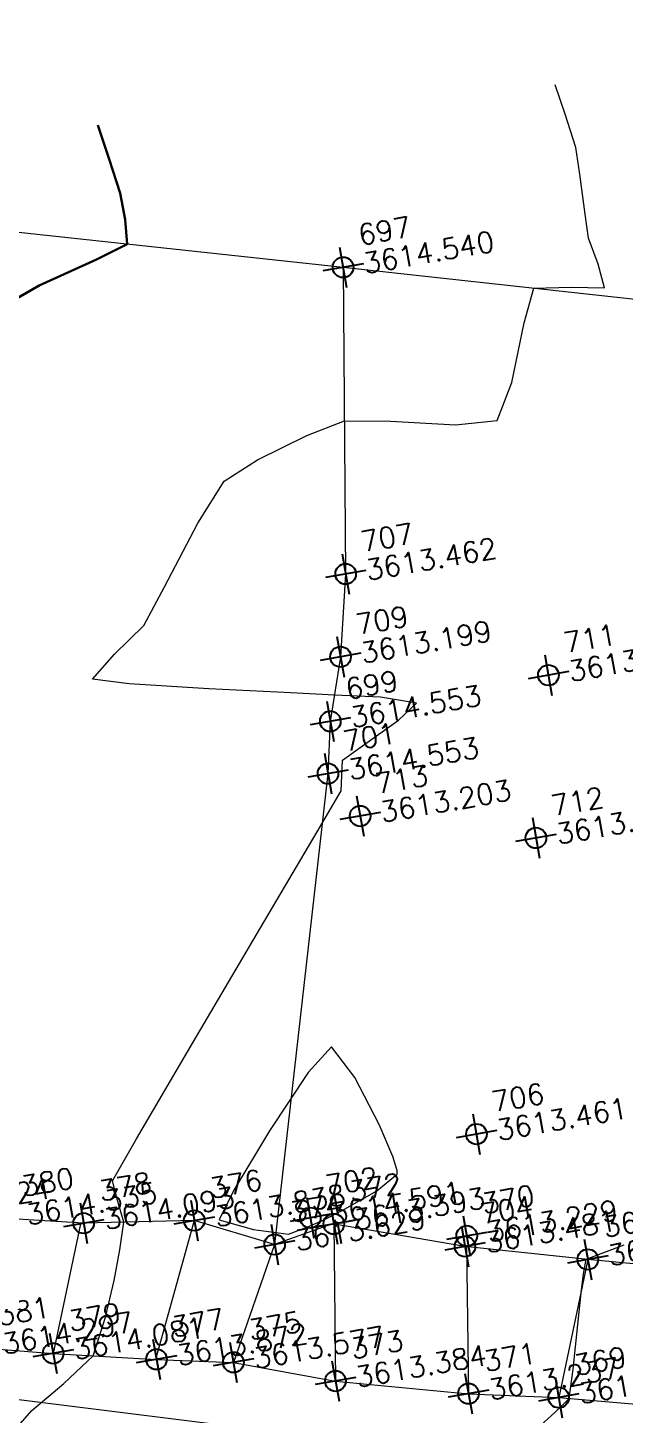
# Model space of a CAD drawing. Header units: millimetres. Extents: x 736950 to 740938, y 8500595 to 8502163.
# Drawn here: x 737886.36 to 737889.26, y 8501301.29 to 8501308.02 of the extents above; entities that cross this region are included whole.
import ezdxf

# ---------------------------------------------------------------- set-up
doc = ezdxf.new("R2010")
doc.units = ezdxf.units.MM
for name, color, linetype, lineweight in [('CONT-MJR', 80, 'Continuous', 30), ('CONT-MNR', 96, 'Continuous', 15), ('pista', 251, 'Continuous', 5)]:
    doc.layers.add(name, color=color, linetype=linetype, lineweight=lineweight)
doc.styles.add('5mm', font='arial.ttf', dxfattribs={"height": 3})

msp = doc.modelspace()

# ---------------------------------------------------------------- hatches: boundary and pattern name
at = {"layer": 'pista'}
h = msp.add_hatch(dxfattribs=at)
h.set_pattern_fill('HONEY', color=256, scale=3, angle=9.94991650582834, style=0)
h.set_pattern_definition([(9.94991650582834, (1479841.21072825, -18.49207214638591), (0.4979252195647159, 0.4170677100899267), [0.375, -0.75]), (129.9499165058283, (1479841.21072825, -18.49207214638591), (-0.6101538418184378, 0.222682034283025), [0.3749999999999999, -0.7499999999999998]), (69.94991650582834, (1479841.21072825, -18.49207214638591), (-0.112228622253722, 0.6397497443729518), [-0.75, 0.375])])
h.paths.add_polyline_path([(737744.7999806425, 8501250.923935566), (737743.4751223363, 8501250.754223157), (737756.465848178, 8501242.026572531), (737763.5739612179, 8501242.006896213), (737770.002546867, 8501243.455222024), (737769.8468594846, 8501244.342704736), (737763.4750639071, 8501242.907173423), (737756.7405500773, 8501242.925815564)])
h.paths.add_polyline_path([(737794.2809870465, 8501256.017245878), (737809.7820272583, 8501263.709828075), (737823.391616501, 8501273.483615467), (737837.0791595323, 8501280.557800073), (737851.5530432165, 8501285.77819753), (737870.8510758049, 8501293.050216693, -0.9976846880626209), (737871.0089264096, 8501292.63424804), (737865.2748787645, 8501289.581801567, 0.7845063948290762), (737866.1540430214, 8501286.121818589), (737883.2588851704, 8501291.348365877), (737897.4188924351, 8501296.516943583), (737903.2981396064, 8501301.44146652, -0.5512150924587264), (737904.1219025984, 8501301.177325813), (737906.855912117, 8501297.98174819, 0.5618964424650519), (737910.2738656431, 8501298.536066804), (737914.22079628, 8501308.558674501), (737925.6412323939, 8501300.72656757, 0.340189525830376), (737928.7023693406, 8501300.894137181), (737936.9171069289, 8501306.117412793, -0.358727273887905), (737938.1716059428, 8501305.962964654), (737943.1732157968, 8501301.051021611, 0.3417074120720416), (737946.0555081918, 8501300.709858142), (737955.8779356404, 8501307.072689936), (737971.8320576148, 8501314.464803053), (737988.5677626224, 8501323.411181662), (738023.1375471824, 8501336.282937778), (738044.4246208373, 8501357.728329657), (738061.4456776979, 8501362.208386911), (738078.9085143938, 8501363.070318012), (738112.0997810266, 8501372.051506756), (738118.6561313582, 8501373.365123207), (738128.3493353954, 8501376.976906104), (738155.2251721952, 8501366.826195797), (738176.6167526407, 8501363.543890122), (738193.8053773039, 8501353.328603027), (738204.7313956148, 8501340.877429372), (738207.705198212, 8501335.751671141), (738214.35685511, 8501331.742925933), (738229.9282901662, 8501313.374534177), (738233.5603594936, 8501308.186787868), (738234.53883727, 8501308.358438132), (738230.6417003467, 8501313.924784988), (738214.9478837823, 8501332.43754055), (738208.3676942562, 8501336.403214611), (738205.4657963786, 8501341.405035153), (738194.387784551, 8501354.029418997), (738176.9261677533, 8501364.406946706), (738155.4549153853, 8501367.70147717), (738128.3514754312, 8501377.93815071), (738118.4090486554, 8501374.233504975), (738111.8936108743, 8501372.928085677), (738078.7671659255, 8501363.964436961), (738061.3074614278, 8501363.102660457), (738043.958527311, 8501358.536303693), (738022.6381405202, 8501337.057350922), (737988.196920163, 8501324.233464561), (737971.4304040315, 8501315.270615296), (737955.4419368334, 8501307.862588815), (737945.5806043665, 8501301.47455489, -0.3391433520832071), (737943.8038299843, 8501301.693147572), (737938.8116631231, 8501306.59581691, 0.3560082385246841), (737936.4342009705, 8501306.876887502), (737928.158540546, 8501301.61487459, -0.3502196171718997), (737926.1502499409, 8501301.468794718), (737914.5128481541, 8501309.44969617, 0.4302069892023044), (737913.4330382891, 8501309.014522241), (737909.4507249827, 8501298.90206584, -0.5704007069138802), (737907.5397775185, 8501298.566836312), (737904.9064502402, 8501301.644734057, 0.4931454261128044), (737902.7202336333, 8501302.131411942), (737896.9620044216, 8501297.308254998), (737882.9728831241, 8501292.20205278), (737866.0373022418, 8501287.027224885, -0.7384715771871906), (737865.6977918843, 8501288.787355538), (737871.5108758068, 8501291.881875956, 0.9119586051647783), (737870.5337161538, 8501293.892406015), (737851.2416702455, 8501286.62264278), (737836.7183275839, 8501281.384406622), (737822.9200107896, 8501274.252970394), (737809.3164408724, 8501264.483505804), (737793.8201376351, 8501256.79327439), (737778.9884914039, 8501246.402265295), (737769.846859484, 8501244.34270474), (737770.0025468671, 8501243.455222024), (737779.3594973255, 8501245.563292695)])
h.paths.add_polyline_path([(738260.5182952256, 8501271.251537092), (738234.538837269, 8501308.358438132), (738233.56035949, 8501308.186787868), (738259.6897886079, 8501270.86568047), (738269.3749442189, 8501234.589470252), (738274.5057655985, 8501215.583008338), (738279.7983711922, 8501189.602392923), (738280.7089290785, 8501189.641305126), (738275.382018582, 8501215.790318219), (738270.2441657205, 8501234.822827347)])

# ---------------------------------------------------------------- linework, layer by layer
at = {"linetype": 'Continuous', "extrusion": (0.9849591664230046, 0.172787269436437, 0)}
for points, elevation in [([(8245942.582062785, 0), (8245942.382062787, 0)], 2195707.044162654), ([(8245941.113062786, 0), (8245940.913062786, 0)], 2195706.799162654), ([(8245940.721062786, 0), (8245940.521062789, 0)], 2195706.705162656), ([(8245940.459062788, 0), (8245940.259062788, 0)], 2195707.683162654), ([(8245940.421062787, 0), (8245940.221062784, 0)], 2195706.602162655), ([(8245940.173062786, 0), (8245939.973062786, 0)], 2195706.547162655), ([(8245939.943062786, 0), (8245939.743062786, 0)], 2195706.665162654), ([(8245939.691062788, 0), (8245939.491062788, 0)], 2195707.487162654), ([(8245938.324062787, 0), (8245938.124062787, 0)], 2195706.954162655), ([(8245938.147062787, 0), (8245937.947062787, 0)], 2195705.533162655), ([(8245938.063062787, 0), (8245937.863062788, 0)], 2195706.090162654), ([(8245938.227062786, 0), (8245938.027062787, 0)], 2195705.002162655), ([(8245938.014062786, 0), (8245937.814062788, 0)], 2195706.197162654), ([(8245937.965062786, 0), (8245937.765062788, 0)], 2195705.897162654), ([(8245937.796062786, 0), (8245937.596062788, 0)], 2195706.805162654), ([(8245937.845062787, 0), (8245937.645062787, 0)], 2195706.822162654), ([(8245937.631062787, 0), (8245937.431062789, 0)], 2195707.381162654), ([(8245937.630062788, 0), (8245937.430062789, 0)], 2195704.747162654), ([(8245937.515062784, 0), (8245937.315062788, 0)], 2195705.236162655), ([(8245937.436062787, 0), (8245937.236062787, 0)], 2195705.601162655), ([(8245937.261062785, 0), (8245937.061062788, 0)], 2195706.073162655), ([(8245937.089062787, 0), (8245936.889062786, 0)], 2195706.698162653), ([(8245936.995062788, 0), (8245936.795062788, 0)], 2195707.126162654)]:
    msp.add_lwpolyline(points, dxfattribs=dict(at, elevation=elevation))
at = {"linetype": 'Continuous', "extrusion": (-0.172787269436437, 0.9849591664230046, 0)}
for points, elevation in [([(-2195707.144162654, 0), (-2195706.944162655, 0)], 8245942.482062788), ([(-2195706.899162656, 0), (-2195706.699162655, 0)], 8245941.013062787), ([(-2195706.805162654, 0), (-2195706.605162655, 0)], 8245940.621062787), ([(-2195707.783162655, 0), (-2195707.583162655, 0)], 8245940.359062787), ([(-2195706.702162656, 0), (-2195706.502162655, 0)], 8245940.321062787), ([(-2195706.647162654, 0), (-2195706.447162654, 0)], 8245940.073062788), ([(-2195706.765162655, 0), (-2195706.565162655, 0)], 8245939.843062786), ([(-2195707.587162655, 0), (-2195707.387162655, 0)], 8245939.591062789), ([(-2195707.054162655, 0), (-2195706.854162655, 0)], 8245938.224062787), ([(-2195706.190162655, 0), (-2195705.990162655, 0)], 8245937.963062787), ([(-2195705.102162655, 0), (-2195704.902162655, 0)], 8245938.127062787), ([(-2195705.633162655, 0), (-2195705.433162655, 0)], 8245938.047062785), ([(-2195706.297162655, 0), (-2195706.097162655, 0)], 8245937.914062787), ([(-2195705.997162655, 0), (-2195705.797162654, 0)], 8245937.865062789), ([(-2195706.905162655, 0), (-2195706.705162655, 0)], 8245937.696062787), ([(-2195706.922162655, 0), (-2195706.722162655, 0)], 8245937.745062788), ([(-2195707.481162654, 0), (-2195707.281162654, 0)], 8245937.531062787), ([(-2195704.847162655, 0), (-2195704.647162654, 0)], 8245937.530062784), ([(-2195705.336162654, 0), (-2195705.136162654, 0)], 8245937.415062786), ([(-2195705.701162655, 0), (-2195705.501162655, 0)], 8245937.336062788), ([(-2195706.173162654, 0), (-2195705.973162655, 0)], 8245937.161062787), ([(-2195706.798162655, 0), (-2195706.598162655, 0)], 8245936.989062788), ([(-2195707.226162654, 0), (-2195707.026162654, 0)], 8245936.895062787)]:
    msp.add_lwpolyline(points, dxfattribs=dict(at, elevation=elevation))
at = {"linetype": 'Continuous'}
for centre in [(737887.8945220228, 8501306.85814782), (737887.907031526, 8501305.368909923), (737887.8821779737, 8501304.966563927), (737888.8907383031, 8501304.877490574), (737887.8325633606, 8501304.653279088), (737887.8212418492, 8501304.399505915), (737887.9772081028, 8501304.193354204), (737888.8303869293, 8501304.08717563), (737888.5416038911, 8501302.648640836), (737886.6357239635, 8501302.215819046), (737887.1725602624, 8501302.228772352), (737887.7356966485, 8501302.242278293), (737887.8495538556, 8501302.21250353), (737888.4943543831, 8501302.154037476), (737887.5625326817, 8501302.112404352), (737888.4860766536, 8501302.102837091), (737889.0819230328, 8501302.039844297), (737886.4877133757, 8501301.58373767), (737886.9892289441, 8501301.55496034), (737887.3623892341, 8501301.540215919), (737887.857527733, 8501301.449403657), (737888.502846622, 8501301.387982724), (737888.9406511487, 8501301.369349513)]:
    msp.add_circle(centre, 0.05, dxfattribs=at)
at = {"layer": 'CONT-MJR', "extrusion": (0.9483745847863188, 0.3171524033195674, 0), "elevation": 3396003.117110431}
msp.add_lwpolyline([(7828401.301710825, 3615), (7828401.475110187, 3615)], dxfattribs=at)
at = {"layer": 'CONT-MJR', "elevation": 3615}
for points in [[(737886.8125237155, 8501307.217732754), (737886.7591350325, 8501307.384322992)], [(737886.8472621097, 8501306.970512614), (737886.8374020053, 8501307.090996059)], [(737886.6987172328, 8501306.896791516), (737886.8472621097, 8501306.970512614)], [(737886.419665662, 8501306.7692932), (737886.6987172328, 8501306.896791516)]]:
    msp.add_lwpolyline(points, dxfattribs=at)
at = {"layer": 'CONT-MJR', "extrusion": (0.9812728550390877, 0.1926229061234348, 0), "elevation": 2361614.801348652}
msp.add_lwpolyline([(8199967.973735137, 3615), (8199968.102890546, 3615)], dxfattribs=at)
at = {"layer": 'CONT-MJR', "extrusion": (0.4954045264869222, -0.8686623942224438, 0), "elevation": -7019213.219898104}
msp.add_lwpolyline([(4852559.811396613, 3615.000000000003), (4852560.038532763, 3615.000000000003)], dxfattribs=at)
at = {"layer": 'CONT-MNR', "extrusion": (0.9465570496021402, 0.3225364349162614, 0), "elevation": 3440435.454945445}
msp.add_lwpolyline([(7808976.563842555, 3614), (7808976.713680676, 3614)], dxfattribs=at)
at = {"layer": 'CONT-MNR'}
for points, elevation in [([(737889.0235076074, 8501307.440796342), (737888.9723333422, 8501307.60288067)], 3614), ([(737889.043327079, 8501307.310331361), (737889.0235076074, 8501307.440796342)], 3614), ([(737889.0018576941, 8501306.762698641), (737889.1636691148, 8501306.759044582)], 3614), ([(737888.7126865753, 8501306.299247941), (737888.7731901758, 8501306.589340603)], 3614), ([(737888.6417489721, 8501306.113821538), (737888.7126865753, 8501306.299247941)], 3614), ([(737887.7186286367, 8501306.04166792), (737887.9007883786, 8501306.112147404)], 3614), ([(737887.9007883786, 8501306.112147404), (737888.1249758166, 8501306.111482957)], 3614), ([(737887.4800401224, 8501305.923552895), (737887.7186286367, 8501306.04166792)], 3614), ([(737887.317725454, 8501305.81940937), (737887.4800401224, 8501305.923552895)], 3614), ([(737886.9280118062, 8501305.118957387), (737887.0280658393, 8501305.306244174)], 3614), ([(737886.7849477617, 8501304.9799399), (737886.9280118062, 8501305.118957387)], 3614), ([(737886.6781891182, 8501304.858669423), (737886.7849477617, 8501304.9799399)], 3614), ([(737886.8562567458, 8501304.83580963), (737886.6781891182, 8501304.858669423)], 3614), ([(737887.6409035116, 8501304.79192802), (737887.2429374958, 8501304.811841741)], 3614), ([(737887.8528269357, 8501304.781230722), (737887.6409035116, 8501304.79192802)], 3614), ([(737888.0753914826, 8501304.770416865), (737887.8528269357, 8501304.781230722)], 3614), ([(737888.2511404225, 8501304.741969325), (737888.0753914826, 8501304.770416865)], 3614), ([(737887.9890722499, 8501304.5344897), (737888.162836177, 8501304.659238517)], 3614), ([(737887.8878283867, 8501304.39053711), (737887.8918141318, 8501304.46488023)], 3614), ([(737887.7687729205, 8501304.115993341), (737887.8851302465, 8501304.315060068)], 3614), ([(737887.1666129763, 8501303.09467075), (737887.4940650538, 8501303.65019535)], 3614), ([(737887.9519627538, 8501302.92342369), (737887.8385304143, 8501303.073031783)], 3614), ([(737887.7254373607, 8501302.947315248), (737887.53794806, 8501302.665382713)], 3614), ([(737888.0692946996, 8501302.694930024), (737887.9519627538, 8501302.92342369)], 3614), ([(737888.1565055881, 8501302.472079653), (737888.1357275477, 8501302.539599193)], 3614), ([(737888.1571932611, 8501302.454809494), (737888.1565055881, 8501302.472079653)], 3614), ([(737886.8022079698, 8501302.322044406), (737886.7759015043, 8501302.422460338)], 3614), ([(737886.8315112985, 8501302.22054319), (737886.8022079698, 8501302.322044406)], 3614), ([(737887.791864936, 8501302.227589741), (737887.8897193582, 8501302.277738657)], 3614), ([(737887.7109889208, 8501302.192801915), (737887.791864936, 8501302.227589741)], 3614), ([(737887.46063789, 8501302.18468189), (737887.6293142134, 8501302.16249087)], 3614), ([(737886.784483962, 8501301.937720163), (737886.8120108227, 8501302.086599322)], 3614), ([(737889.0733760436, 8501302.040747885), (737889.258787177, 8501302.110674076)], 3613), ([(737889.0603429415, 8501301.96844425), (737889.0733760436, 8501302.040747885)], 3613), ([(737888.9914155956, 8501301.364959706), (737889.010147471, 8501301.506542474)], 3613), ([(737886.384230149, 8501301.307150839), (737886.538975599, 8501301.43815219)], 3614), ([(737888.9242366549, 8501301.298339836), (737888.9914155956, 8501301.364959706)], 3613), ([(737886.2411800397, 8501301.140743364), (737886.384230149, 8501301.307150839)], 3614)]:
    msp.add_lwpolyline(points, dxfattribs=dict(at, elevation=elevation))
at = {"layer": 'CONT-MNR', "extrusion": (0.9914646387876173, 0.1303758798004439, 0), "elevation": 1839956.313846021}
msp.add_lwpolyline([(8332542.453607358, 3614.000000000013), (8332542.648441344, 3614.000000000013)], dxfattribs=at)
at = {"layer": 'CONT-MNR', "extrusion": (0.9899727648815485, 0.1412583618508375, 0), "elevation": 1931370.798506191}
msp.add_lwpolyline([(8311829.392310079, 3614.00000000001), (8311829.510806167, 3614.00000000001)], dxfattribs=at)
at = {"layer": 'CONT-MNR', "extrusion": (0.9390069415916925, 0.3438981879024893, 0), "elevation": 3616467.045430544}
msp.add_lwpolyline([(7729027.431165557, 3614), (7729027.566098282, 3614)], dxfattribs=at)
at = {"layer": 'CONT-MNR', "extrusion": (0.9632936903231615, 0.2684497461045273, 0), "elevation": 2992977.616542514}
msp.add_lwpolyline([(7991169.001849037, 3614.000000000003), (7991169.12030213, 3614.000000000003)], dxfattribs=at)
at = {"layer": 'CONT-MNR', "extrusion": (0.9630744041242129, -0.2692353842287314, 0), "elevation": -1578210.755477292}
msp.add_lwpolyline([(8386056.545174368, 3614.000000000011), (8386056.718644674, 3614.000000000011)], dxfattribs=at)
at = {"layer": 'CONT-MNR', "extrusion": (0.03456453032875573, -0.9994024680993903, 0), "elevation": -8470722.17392711}
msp.add_lwpolyline([(1031291.583001361, 3614.000000000013), (1031291.76507333, 3614.000000000013)], dxfattribs=at)
at = {"layer": 'CONT-MNR', "extrusion": (0.05600797211919725, 0.9984303215843834, 0), "elevation": 8529289.412305947}
msp.add_lwpolyline([(-260588.9622442037, 3614.000000000003), (-260589.2784451189, 3614.000000000003)], dxfattribs=at)
at = {"layer": 'CONT-MNR', "extrusion": (0.09921705060031505, -0.9950658153459874, 0), "elevation": -8386147.964949853}
msp.add_lwpolyline([(1577722.079734681, 3614.00000000001), (1577722.281800284, 3614.00000000001)], dxfattribs=at)
at = {"layer": 'CONT-MNR', "extrusion": (0.8470809719272661, -0.5314638529559264, 0), "elevation": -3893086.439668267}
msp.add_lwpolyline([(7593454.591906259, 3614.000000000013), (7593454.833081902, 3614.000000000013)], dxfattribs=at)
at = {"layer": 'CONT-MNR', "extrusion": (0.8861915666272437, -0.4633190123864457, 0), "elevation": -3284907.117089114}
msp.add_lwpolyline([(7875662.156813256, 3614), (7875662.505349523, 3614)], dxfattribs=at)
at = {"layer": 'CONT-MNR', "extrusion": (-0.06186493143252117, -0.998084530617948, 0), "elevation": -8530670.16645643}
msp.add_lwpolyline([(210541.2032446902, 3614), (210540.8158218443, 3614)], dxfattribs=at)
at = {"layer": 'CONT-MNR', "extrusion": (0.6837017161890628, -0.7297615797506267, 0), "elevation": -5699430.114780582}
msp.add_lwpolyline([(6350839.01675807, 3614.00000000001), (6350839.137762312, 3614.00000000001)], dxfattribs=at)
at = {"layer": 'CONT-MNR', "extrusion": (0.5820096308126665, -0.81318189210121, 0), "elevation": -6483648.990583898}
msp.add_lwpolyline([(5547878.145055013, 3614.000000000013), (5547878.264656935, 3614.000000000013)], dxfattribs=at)
at = {"layer": 'CONT-MNR', "extrusion": (0.9993616581607039, -0.03572500802363457, 0), "elevation": 433707.6955535779}
msp.add_lwpolyline([(8522238.627443997, 3614.000000000011), (8522238.702969253, 3614.000000000011)], dxfattribs=at)
at = {"layer": 'CONT-MNR', "extrusion": (0.861360653833856, -0.5079939212499618, 0), "elevation": -3683023.322655653}
msp.add_lwpolyline([(7697530.832123837, 3614.00000000001), (7697531.372893823, 3614.00000000001)], dxfattribs=at)
at = {"layer": 'CONT-MNR', "extrusion": (0.8626171028647655, -0.5058574244243124, 0), "elevation": -3663933.197815808}
msp.add_lwpolyline([(7706634.604897893, 3614.000000000013), (7706635.147718748, 3614.000000000013)], dxfattribs=at)
at = {"layer": 'CONT-MNR', "extrusion": (0.7434465290635128, -0.6687953785900553, 0), "elevation": -5137052.054843479}
msp.add_lwpolyline([(6813760.238489402, 3614), (6813760.069389769, 3614)], dxfattribs=at)
at = {"layer": 'CONT-MNR', "extrusion": (0.8570540237788667, -0.5152265524256816, 0), "elevation": -3747687.37991773}
msp.add_lwpolyline([(7666254.908983111, 3614), (7666254.572427383, 3614)], dxfattribs=at)
at = {"layer": 'CONT-MNR', "extrusion": (0.9194394764427413, 0.3932315464948077, 0), "elevation": 4021423.826053477}
msp.add_lwpolyline([(7526272.263338123, 3614.00000000001), (7526272.432278911, 3614.00000000001)], dxfattribs=at)
at = {"layer": 'CONT-MNR', "extrusion": (0.8690299105293262, -0.4947595523134357, 0), "elevation": -3564854.901775146}
msp.add_lwpolyline([(7752962.614476483, 3614.000000000003), (7752962.849179404, 3614.000000000003)], dxfattribs=at)
at = {"layer": 'CONT-MNR', "extrusion": (-0.6381626402848968, 0.7699015810768344, 0), "elevation": 6074273.546540793}
msp.add_lwpolyline([(-5993314.751852557, 3614.000000000003), (-5993314.879302663, 3614.000000000003)], dxfattribs=at)
at = {"layer": 'CONT-MNR', "extrusion": (0.8988298653745239, -0.4382976991849434, 0), "elevation": -3062866.071350568}
msp.add_lwpolyline([(7964638.805107742, 3614.000000000006), (7964638.64349956, 3614.000000000006)], dxfattribs=at)
at = {"layer": 'CONT-MNR', "extrusion": (0.4921252487377966, -0.8705244049162333, 0), "elevation": -7037457.845072715}
msp.add_lwpolyline([(4826054.914120172, 3614.000000000009), (4826055.108657926, 3614.000000000009)], dxfattribs=at)
at = {"layer": 'CONT-MNR', "extrusion": (0.9895677715549912, -0.144068127980094, 0), "elevation": -494577.6687882644}
msp.add_lwpolyline([(8518920.532819487, 3614), (8518920.668175412, 3614)], dxfattribs=at)
at = {"layer": 'CONT-MNR', "extrusion": (-0.271004902477381, -0.9625779671451168, 0), "elevation": -8383137.294326897}
msp.add_lwpolyline([(-1593620.531062058, 3614.00000000001), (-1593620.357647772, 3614.00000000001)], dxfattribs=at)
at = {"layer": 'CONT-MNR', "extrusion": (0.3479315461510869, -0.9375199406908177, 0), "elevation": -7713405.915420116}
msp.add_lwpolyline([(3649655.572164179, 3614.000000000013), (3649655.659282016, 3614.000000000013)], dxfattribs=at)
at = {"layer": 'CONT-MNR', "extrusion": (0.9733654663992465, -0.2292589558149853, 0), "elevation": -1230766.091180564}
msp.add_lwpolyline([(8444040.696428329, 3614.000000000003), (8444040.879330272, 3614.000000000003)], dxfattribs=at)
at = {"layer": 'CONT-MNR', "extrusion": (0.99241629485047, -0.1229223239093088, 0), "elevation": -312706.666939712}
msp.add_lwpolyline([(8527533.563166967, 3613), (8527533.639013067, 3613)], dxfattribs=at)
at = {"layer": 'CONT-MNR', "extrusion": (0.9946923218186443, -0.1028940470339973, 0), "elevation": -140760.7834429847}
msp.add_lwpolyline([(8532103.970033295, 3613.000000000006), (8532104.109323349, 3613.000000000006)], dxfattribs=at)
at = {"layer": 'CONT-MNR', "extrusion": (0.9515376307965397, -0.3075323351748689, 0), "elevation": -1912298.179379445}
msp.add_lwpolyline([(8316232.371498863, 3614), (8316232.568133225, 3614)], dxfattribs=at)
at = {"layer": 'CONT-MNR', "extrusion": (0.9943260554737853, -0.1063752574894314, 0), "elevation": -170625.8679163568}
msp.add_lwpolyline([(8531558.726846792, 3613.000000000006), (8531558.976342551, 3613.000000000006)], dxfattribs=at)
at = {"layer": 'CONT-MNR', "extrusion": (0.6846769385455668, -0.728846684717623, 0), "elevation": -5690931.472482587}
msp.add_lwpolyline([(6358451.199957195, 3614.000000000003), (6358451.396301683, 3614.000000000003)], dxfattribs=at)
at = {"layer": 'CONT-MNR', "extrusion": (-0.6685989279538973, 0.7436232066973835, 0), "elevation": 5828413.188878423}
msp.add_lwpolyline([(-6232672.165977624, 3613.000000000013), (-6232672.262310443, 3613.000000000013)], dxfattribs=at)
at = {"layer": 'pista'}
msp.add_line((737885.1458654694, 8501301.507822182), (737887.2650749118, 8501301.240858197), dxfattribs=at)
for points in [[(737887.8945220228, 8501306.85814782), (737885.6429132588, 8501307.09973212), (737885.4922375785, 8501304.752391318), (737885.4492238691, 8501304.436203366), (737885.2110282092, 8501302.327326927)], [(737889.8583681341, 8501306.64222781), (737887.8945220228, 8501306.85814782), (737887.907031526, 8501305.368909923), (737887.8821779737, 8501304.966563927), (737887.8325633606, 8501304.653279088), (737887.8212418492, 8501304.399505915), (737887.5625326817, 8501302.112404352)], [(737889.4712225148, 8501302.002549345), (737889.0819230328, 8501302.039844297), (737888.4860766536, 8501302.102837091), (737887.8424863542, 8501302.212278979), (737887.5625326817, 8501302.112404352), (737887.1725602624, 8501302.228772352), (737886.6357239635, 8501302.215819046), (737886.2592114568, 8501302.238097565), (737885.7416427317, 8501302.259997675), (737885.2110282092, 8501302.327326927), (737884.8374355924, 8501302.315598473), (737884.4021193458, 8501302.33162238), (737883.7319526428, 8501302.45366168), (737883.2694555962, 8501302.514665628), (737882.7871726134, 8501302.54377104), (737882.3471561233, 8501302.551863508), (737881.9890984648, 8501302.526816364), (737881.562340868, 8501302.638739003), (737881.0144931807, 8501302.648042936), (737880.5545988443, 8501302.633358179), (737879.9595194652, 8501302.78176825), (737878.9054089686, 8501302.85269822), (737878.3900179369, 8501302.90848428), (737877.7714482385, 8501302.956322841)], [(737886.6198888305, 8501302.213041155), (737886.4877133757, 8501301.58373767)], [(737887.1725602624, 8501302.228772352), (737886.9844038272, 8501301.554113891)], [(737887.8493810683, 8501302.21348849), (737887.857527733, 8501301.449403657)], [(737887.5625326817, 8501302.112404352), (737887.3623892341, 8501301.540215919)], [(737888.4930207423, 8501302.104055263), (737888.502846622, 8501301.387982724)], [(737889.0819230328, 8501302.039844297), (737888.9406511487, 8501301.369349513)], [(737882.2425879849, 8501301.973090233), (737882.6700420522, 8501301.972946694), (737883.157710096, 8501301.930506589), (737883.745423594, 8501301.85599996), (737884.2973105967, 8501301.85839503), (737884.7001056968, 8501301.819406474), (737885.1729364264, 8501301.780520732), (737885.5601267559, 8501301.66264941), (737886.14289235, 8501301.610560423), (737886.4877133757, 8501301.58373767), (737886.989409722, 8501301.553929832), (737887.3623892341, 8501301.540215919), (737887.857527733, 8501301.449403657), (737888.502846622, 8501301.387982724), (737888.9406511487, 8501301.369349513), (737889.409714829, 8501301.328787662)]]:
    msp.add_lwpolyline(points, dxfattribs=at)

# ---------------------------------------------------------------- texts
at = {"color": 2, "char_height": 0.1, "attachment_point": 1, "rotation": 9.94991650582834, "style": '5mm'}
for s, insert, width in [('\\Ftxt.shx;\\W1.0000000000;\\T1.0000000000;\\o\\l697', (737887.9601883583, 8501307.062568787), 0.4), ('\\Ftxt.shx;\\W1.0000000000;\\T1.0000000000;\\o\\l707', (737887.9726978615, 8501305.57333089), 0.3833333333333333), ('\\Ftxt.shx;\\W1.0000000000;\\T1.0000000000;\\o\\l709', (737887.9478443093, 8501305.170984896), 0.3833333333333333), ('\\Ftxt.shx;\\W1.0000000000;\\T1.0000000000;\\o\\l711', (737888.9564046386, 8501305.081911543), 0.3333333333333333), ('\\Ftxt.shx;\\W1.0000000000;\\T1.0000000000;\\o\\l699', (737887.8982296961, 8501304.857700055), 0.4), ('\\Ftxt.shx;\\W1.0000000000;\\T1.0000000000;\\o\\l701', (737887.8869081847, 8501304.603926882), 0.35), ('\\Ftxt.shx;\\W1.0000000000;\\T1.0000000000;\\o\\l713', (737888.0428744383, 8501304.397775171), 0.3666666666666667), ('\\Ftxt.shx;\\W1.0000000000;\\T1.0000000000;\\o\\l712', (737888.8960532648, 8501304.291596599), 0.3666666666666667), ('\\Ftxt.shx;\\W1.0000000000;\\T1.0000000000;\\o\\l706', (737888.6072702266, 8501302.853061803), 0.3833333333333333), ('\\Ftxt.shx;\\W1.0000000000;\\T1.0000000000;\\o\\l380', (737886.3248777923, 8501302.442518534), 0.3833333333333333), ('\\Ftxt.shx;\\W1.0000000000;\\T1.0000000000;\\o\\l378', (737886.701390299, 8501302.420240013), 0.4), ('\\Ftxt.shx;\\W1.0000000000;\\T1.0000000000;\\o\\l376', (737887.2382265979, 8501302.43319332), 0.4), ('\\Ftxt.shx;\\W1.0000000000;\\T1.0000000000;\\o\\l702', (737887.801362984, 8501302.44669926), 0.3833333333333333), ('\\Ftxt.shx;\\W1.0000000000;\\T1.0000000000;\\o\\l372', (737887.9152201911, 8501302.416924499), 0.4), ('\\Ftxt.shx;\\W1.0000000000;\\T1.0000000000;\\o\\l370', (737888.5600207186, 8501302.358458443), 0.3833333333333333), ('\\Ftxt.shx;\\W1.0000000000;\\T1.0000000000;\\o\\l374', (737887.6281990173, 8501302.31682532), 0.4), ('\\Ftxt.shx;\\W1.0000000000;\\T1.0000000000;\\o\\l704', (737888.5517429891, 8501302.30725806), 0.3833333333333333), ('\\Ftxt.shx;\\W1.0000000000;\\T1.0000000000;\\o\\l368', (737889.1475893683, 8501302.244265266), 0.4), ('\\Ftxt.shx;\\W1.0000000000;\\T1.0000000000;\\o\\l381', (737886.2085586855, 8501301.81498139), 0.3666666666666667), ('\\Ftxt.shx;\\W1.0000000000;\\T1.0000000000;\\o\\l379', (737886.5533797112, 8501301.788158638), 0.4), ('\\Ftxt.shx;\\W1.0000000000;\\T1.0000000000;\\o\\l377', (737887.0548952796, 8501301.75938131), 0.4), ('\\Ftxt.shx;\\W1.0000000000;\\T1.0000000000;\\o\\l375', (737887.4280555696, 8501301.744636888), 0.4), ('\\Ftxt.shx;\\W1.0000000000;\\T1.0000000000;\\o\\l373', (737887.9231940685, 8501301.653824624), 0.4), ('\\Ftxt.shx;\\W1.0000000000;\\T1.0000000000;\\o\\l371', (737888.5685129575, 8501301.592403693), 0.3666666666666667), ('\\Ftxt.shx;\\W1.0000000000;\\T1.0000000000;\\o\\l369', (737889.0063174842, 8501301.573770482), 0.4)]:
    msp.add_mtext(s, dxfattribs=dict(at, insert=insert, width=width))
at = {"color": 1, "char_height": 0.1, "attachment_point": 1, "rotation": 9.94991650582834, "style": '5mm'}
for s, insert, width in [('\\Ftxt.shx;\\W1.0000000000;\\T1.0000000000;\\o\\l3614.540', (737887.9843785762, 8501306.924674504), 0.7833333333333334), ('\\Ftxt.shx;\\W1.0000000000;\\T1.0000000000;\\o\\l3613.462', (737887.9968880793, 8501305.435436606), 0.8), ('\\Ftxt.shx;\\W1.0000000000;\\T1.0000000000;\\o\\l3613.199', (737887.9720345271, 8501305.033090612), 0.7666666666666666), ('\\Ftxt.shx;\\W1.0000000000;\\T1.0000000000;\\o\\l3613.155', (737888.9805948564, 8501304.94401726), 0.7666666666666666), ('\\Ftxt.shx;\\W1.0000000000;\\T1.0000000000;\\o\\l3614.553', (737887.9224199139, 8501304.719805771), 0.8), ('\\Ftxt.shx;\\W1.0000000000;\\T1.0000000000;\\o\\l3614.553', (737887.9110984026, 8501304.466032598), 0.8), ('\\Ftxt.shx;\\W1.0000000000;\\T1.0000000000;\\o\\l3613.203', (737888.0670646562, 8501304.259880887), 0.7833333333333334), ('\\Ftxt.shx;\\W1.0000000000;\\T1.0000000000;\\o\\l3613.198', (737888.9202434826, 8501304.153702315), 0.7666666666666666), ('\\Ftxt.shx;\\W1.0000000000;\\T1.0000000000;\\o\\l3613.461', (737888.6314604444, 8501302.715167519), 0.7666666666666666), ('\\Ftxt.shx;\\W1.0000000000;\\T1.0000000000;\\o\\l3614.524', (737885.831499285, 8501302.326524358), 0.8), ('\\Ftxt.shx;\\W1.0000000000;\\T1.0000000000;\\o\\l3614.335', (737886.3490680101, 8501302.30462425), 0.8), ('\\Ftxt.shx;\\W1.0000000000;\\T1.0000000000;\\o\\l3614.093', (737886.7255805167, 8501302.282345729), 0.7833333333333334), ('\\Ftxt.shx;\\W1.0000000000;\\T1.0000000000;\\o\\l3613.838', (737887.2624168157, 8501302.295299036), 0.8), ('\\Ftxt.shx;\\W1.0000000000;\\T1.0000000000;\\o\\l3614.591', (737887.8255532018, 8501302.308804976), 0.7666666666666666), ('\\Ftxt.shx;\\W1.0000000000;\\T1.0000000000;\\o\\l3613.393', (737887.939410409, 8501302.279030215), 0.8), ('\\Ftxt.shx;\\W1.0000000000;\\T1.0000000000;\\o\\l3613.229', (737888.5842109364, 8501302.220564159), 0.8), ('\\Ftxt.shx;\\W1.0000000000;\\T1.0000000000;\\o\\l3613.629', (737887.6523892351, 8501302.178931035), 0.8), ('\\Ftxt.shx;\\W1.0000000000;\\T1.0000000000;\\o\\l3613.481', (737888.575933207, 8501302.169363776), 0.7666666666666666), ('\\Ftxt.shx;\\W1.0000000000;\\T1.0000000000;\\o\\l3612.993', (737889.1717795861, 8501302.106370982), 0.8), ('\\Ftxt.shx;\\W1.0000000000;\\T1.0000000000;\\o\\l3614.297', (737886.2327489033, 8501301.677087106), 0.8), ('\\Ftxt.shx;\\W1.0000000000;\\T1.0000000000;\\o\\l3614.081', (737886.5775699291, 8501301.650264354), 0.75), ('\\Ftxt.shx;\\W1.0000000000;\\T1.0000000000;\\o\\l3613.872', (737887.0790854974, 8501301.621487025), 0.8), ('\\Ftxt.shx;\\W1.0000000000;\\T1.0000000000;\\o\\l3613.577', (737887.4522457875, 8501301.606742604), 0.8), ('\\Ftxt.shx;\\W1.0000000000;\\T1.0000000000;\\o\\l3613.384', (737887.9473842863, 8501301.51593034), 0.8), ('\\Ftxt.shx;\\W1.0000000000;\\T1.0000000000;\\o\\l3613.237', (737888.5927031754, 8501301.45450941), 0.8), ('\\Ftxt.shx;\\W1.0000000000;\\T1.0000000000;\\o\\l3613.025', (737889.030507702, 8501301.435876198), 0.7833333333333334)]:
    msp.add_mtext(s, dxfattribs=dict(at, insert=insert, width=width))

doc.saveas('drawing.dxf')
